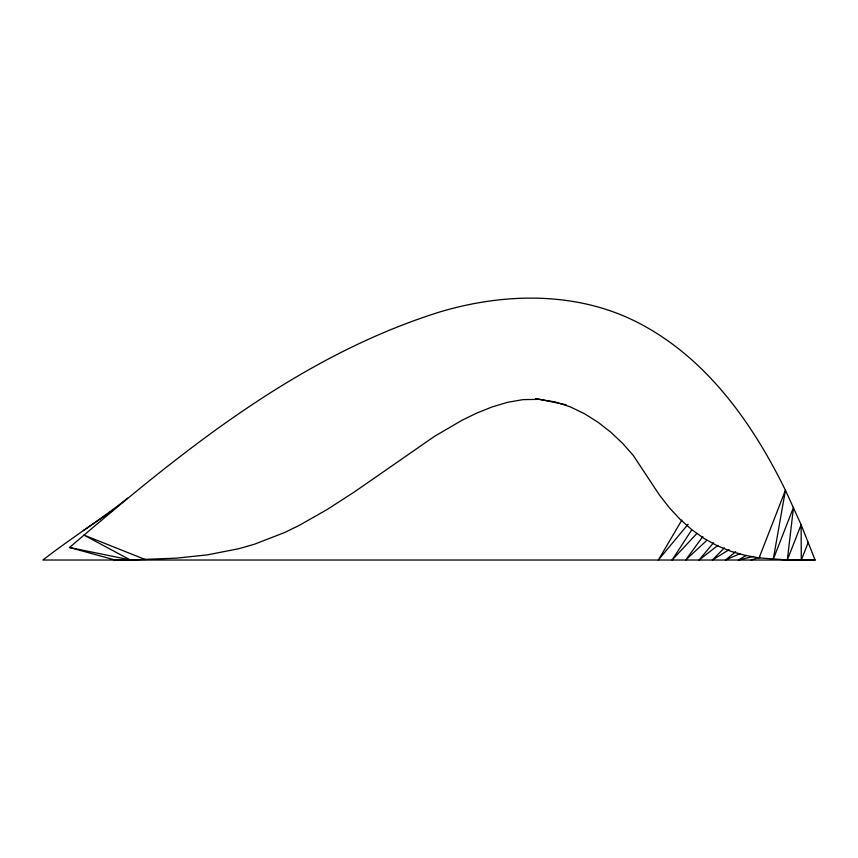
<?xml version="1.0" encoding="UTF-8"?>
<svg xmlns="http://www.w3.org/2000/svg" width="858" height="858" viewBox="0 0 858 858"><rect width="100%" height="100%" fill="white"/><g stroke="black" fill="none" stroke-linecap="round" stroke-linejoin="round"><path stroke-width="1.29" d="M759.094 557.893L785.435 490.24C752.798 423.67 707.282 359.127 640.24 323.82C578.635 291.087 504.708 292.428 439.253 312.13C297.79 356.574 180.448 452.531 69.498 547.501L115.144 560.027L130.298 559.942L176.298 558.161L207.454 554.858L238.781 548.702L254.322 544.272L284.62 532.528L299.238 525.396L327.456 509.341L354.665 491.752L434.427 436.4L462.312 420.098L476.834 413.063L491.795 407.046L507.217 402.391L523.058 399.614L539.114 399.356L554.965 401.887L570.238 406.853L584.706 413.835L598.294 422.426L610.95 432.346L622.651 443.393L633.279 455.459L659.727 495.441L669.487 507.872L680.126 519.337L691.677 529.611L704.086 538.481L717.234 545.742L730.919 551.329L744.937 555.319L759.094 557.893L787.333 559.952L815.1 560.027L801.115 524.721L785.435 490.24L773.251 559.33L793.511 507.357L787.333 559.952L801.115 524.721L801.286 560.07L808.311 542.288M681.842 520.109L658.333 560.027L688.062 524.249M691.623 530.019L672.082 560.027L696.707 533.676M702.863 536.475L685.681 560.027L706.96 540.24M713.502 542.792L699.12 560.027L717.953 545.313M724.377 547.854L712.387 560.027L729.161 549.635M735.649 551.748L725.471 560.027L739.907 553.678M127.617 498.155C100.289 520.034 70.495 538.513 42.9 560.027L815.1 560.027M83.376 530.534L112.891 510.349M746.353 555.34L738.363 560.027L753.646 556.413M751.04 560.027L759.974 557.164M535.542 398.498L566.237 404.794M69.498 547.501L130.298 559.942L83.837 535.038L145.538 559.641"/></g></svg>
